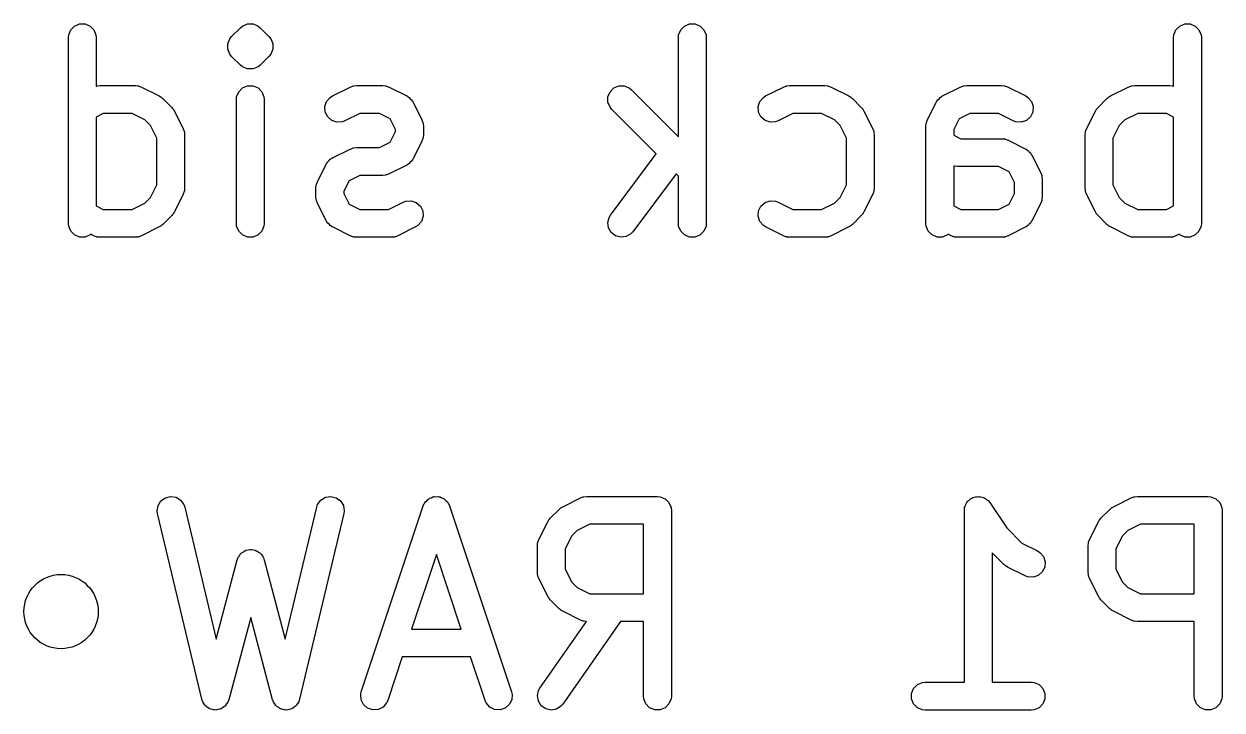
# Model space of a CAD drawing. Extents: x 2.61 to 8.57, y -5.64 to -1.89.
# Drawn here: x 7.8339 to 8.0879, y -2.2371 to -2.0917 of the extents above; entities that cross this region are included whole.
import ezdxf

# ---------------------------------------------------------------- set-up
doc = ezdxf.new("R2010")
doc.units = 0
doc.header["$MEASUREMENT"] = 0
doc.layers.add('BLACK', color=7, linetype='CONTINUOUS')

msp = doc.modelspace()

# ---------------------------------------------------------------- linework, layer by layer
at = {"layer": 'BLACK', "linetype": 'CONTINUOUS'}
for p, q in [((7.84334, -2.09402), (7.84378, -2.09295)), ((7.84378, -2.09295), (7.84459, -2.09214)), ((7.84459, -2.09214), (7.84566, -2.0917)), ((7.84566, -2.0917), (7.84681, -2.0917)), ((7.84681, -2.0917), (7.84787, -2.09214)), ((7.84787, -2.09214), (7.84869, -2.09295)), ((7.84869, -2.09295), (7.84913, -2.09402)), ((7.87789, -2.09438), (7.87976, -2.09251)), ((7.87976, -2.09251), (7.88021, -2.09214)), ((7.88021, -2.09214), (7.88128, -2.0917)), ((7.88128, -2.0917), (7.88243, -2.0917)), ((7.88243, -2.0917), (7.88243, -2.0917)), ((7.88243, -2.0917), (7.88309, -2.09197)), ((7.88309, -2.09197), (7.88349, -2.09214)), ((7.88349, -2.09214), (7.88394, -2.09251)), ((7.88394, -2.09251), (7.88581, -2.09438)), ((7.97269, -2.09402), (7.97314, -2.09295)), ((7.97314, -2.09295), (7.97395, -2.09214)), ((7.97395, -2.09214), (7.97501, -2.0917)), ((7.97501, -2.0917), (7.97617, -2.0917)), ((7.97617, -2.0917), (7.97723, -2.09214)), ((7.97723, -2.09214), (7.97805, -2.09295)), ((7.97805, -2.09295), (7.97849, -2.09402)), ((8.07768, -2.09402), (8.07812, -2.09295)), ((8.07812, -2.09295), (8.07894, -2.09214)), ((8.07894, -2.09214), (8.08, -2.0917)), ((8.08, -2.0917), (8.08115, -2.0917)), ((8.08115, -2.0917), (8.08222, -2.09214)), ((8.08222, -2.09214), (8.08303, -2.09295)), ((8.08303, -2.09295), (8.08347, -2.09402)), ((7.84328, -2.09459), (7.84334, -2.09402)), ((7.84328, -2.13396), (7.84328, -2.09459)), ((7.84913, -2.09402), (7.84918, -2.09459)), ((7.84918, -2.09459), (7.84918, -2.10488)), ((7.87708, -2.09589), (7.87752, -2.09483)), ((7.87708, -2.09704), (7.87708, -2.09589)), ((7.87752, -2.09483), (7.87789, -2.09438)), ((7.88581, -2.09438), (7.88618, -2.09483)), ((7.88618, -2.09483), (7.8866, -2.09584)), ((7.8866, -2.09584), (7.88662, -2.09589)), ((7.88662, -2.09589), (7.88662, -2.09704)), ((7.97264, -2.09459), (7.97269, -2.09402)), ((7.97264, -2.11559), (7.97264, -2.09459)), ((7.97849, -2.09402), (7.97854, -2.09459)), ((7.97854, -2.09459), (7.97854, -2.13396)), ((8.07762, -2.09459), (8.07768, -2.09402)), ((8.07762, -2.10488), (8.07762, -2.09459)), ((8.08347, -2.09402), (8.08353, -2.09459)), ((8.08353, -2.09459), (8.08353, -2.13396)), ((7.87752, -2.09811), (7.87708, -2.09704)), ((7.87789, -2.09856), (7.87752, -2.09811)), ((7.88618, -2.09811), (7.88581, -2.09856)), ((7.88662, -2.09704), (7.88618, -2.09811)), ((7.87976, -2.10043), (7.87789, -2.09856)), ((7.88021, -2.1008), (7.87976, -2.10043)), ((7.88128, -2.10124), (7.88021, -2.1008)), ((7.88349, -2.1008), (7.88243, -2.10124)), ((7.88394, -2.10043), (7.88349, -2.1008)), ((7.88581, -2.09856), (7.88394, -2.10043)), ((7.88243, -2.10124), (7.88128, -2.10124)), ((7.88128, -2.10124), (7.88128, -2.10124)), ((7.88243, -2.10124), (7.88243, -2.10124)), ((7.84918, -2.10488), (7.8492, -2.10487)), ((7.8492, -2.10487), (7.84931, -2.10486)), ((7.84931, -2.10486), (7.84941, -2.10482)), ((7.84941, -2.10482), (7.84998, -2.10476)), ((7.84998, -2.10476), (7.85748, -2.10476)), ((7.85748, -2.10476), (7.85806, -2.10482)), ((7.85806, -2.10482), (7.85815, -2.10486)), ((7.85815, -2.10486), (7.85826, -2.10487)), ((7.85826, -2.10487), (7.8588, -2.10508)), ((7.8588, -2.10508), (7.86255, -2.10695)), ((7.87896, -2.10714), (7.8794, -2.10608)), ((7.8794, -2.10608), (7.88021, -2.10526)), ((7.88021, -2.10526), (7.88128, -2.10482)), ((7.88128, -2.10482), (7.88243, -2.10482)), ((7.88243, -2.10482), (7.88349, -2.10526)), ((7.88349, -2.10526), (7.88431, -2.10608)), ((7.88431, -2.10608), (7.88475, -2.10714)), ((7.89928, -2.10695), (7.90303, -2.10508)), ((7.90303, -2.10508), (7.90357, -2.10487)), ((7.90357, -2.10487), (7.90368, -2.10486)), ((7.90368, -2.10486), (7.90377, -2.10482)), ((7.90377, -2.10482), (7.90435, -2.10476)), ((7.90435, -2.10476), (7.90997, -2.10476)), ((7.90997, -2.10476), (7.91055, -2.10482)), ((7.91055, -2.10482), (7.91065, -2.10486)), ((7.91065, -2.10486), (7.91075, -2.10487)), ((7.91075, -2.10487), (7.91129, -2.10508)), ((7.91129, -2.10508), (7.91504, -2.10695)), ((7.9577, -2.10714), (7.95814, -2.10608)), ((7.95814, -2.10608), (7.95895, -2.10526)), ((7.95895, -2.10526), (7.96002, -2.10482)), ((7.96002, -2.10482), (7.96117, -2.10482)), ((7.96117, -2.10482), (7.96223, -2.10526)), ((7.96223, -2.10526), (7.96268, -2.10563)), ((7.96268, -2.10563), (7.97264, -2.11559)), ((7.99114, -2.10695), (7.99489, -2.10508)), ((7.99489, -2.10508), (7.99543, -2.10487)), ((7.99543, -2.10487), (7.99554, -2.10486)), ((7.99554, -2.10486), (7.99564, -2.10482)), ((7.99564, -2.10482), (7.99621, -2.10476)), ((7.99621, -2.10476), (8.00371, -2.10476)), ((8.00371, -2.10476), (8.00429, -2.10482)), ((8.00429, -2.10482), (8.00439, -2.10486)), ((8.00439, -2.10486), (8.00449, -2.10487)), ((8.00449, -2.10487), (8.00503, -2.10508)), ((8.00503, -2.10508), (8.00878, -2.10695)), ((8.02864, -2.10695), (8.03239, -2.10508)), ((8.03239, -2.10508), (8.03293, -2.10487)), ((8.03293, -2.10487), (8.03303, -2.10486)), ((8.03303, -2.10486), (8.03313, -2.10482)), ((8.03313, -2.10482), (8.03371, -2.10476)), ((8.03371, -2.10476), (8.04121, -2.10476)), ((8.04121, -2.10476), (8.04178, -2.10482)), ((8.04178, -2.10482), (8.04188, -2.10486)), ((8.04188, -2.10486), (8.04199, -2.10487)), ((8.04199, -2.10487), (8.04253, -2.10508)), ((8.04253, -2.10508), (8.04628, -2.10695)), ((8.06426, -2.10695), (8.06801, -2.10508)), ((8.06801, -2.10508), (8.06855, -2.10487)), ((8.06855, -2.10487), (8.06865, -2.10486)), ((8.06865, -2.10486), (8.06875, -2.10482)), ((8.06875, -2.10482), (8.06933, -2.10476)), ((8.06933, -2.10476), (8.07683, -2.10476)), ((8.07683, -2.10476), (8.0774, -2.10482)), ((8.0774, -2.10482), (8.0775, -2.10486)), ((8.0775, -2.10486), (8.07761, -2.10487)), ((8.07761, -2.10487), (8.07762, -2.10488)), ((7.86255, -2.10695), (7.8628, -2.10711)), ((7.8628, -2.10711), (7.86287, -2.10714)), ((7.86287, -2.10714), (7.86295, -2.1072)), ((7.86295, -2.1072), (7.86304, -2.10726)), ((7.86304, -2.10726), (7.86309, -2.10732)), ((7.86309, -2.10732), (7.86332, -2.1075)), ((7.86332, -2.1075), (7.86519, -2.10938)), ((7.8789, -2.10772), (7.87896, -2.10714)), ((7.8789, -2.13396), (7.8789, -2.10772)), ((7.88475, -2.10714), (7.8848, -2.10772)), ((7.8848, -2.10772), (7.8848, -2.13396)), ((7.89767, -2.10922), (7.89803, -2.10813)), ((7.89803, -2.10813), (7.89879, -2.10726)), ((7.89879, -2.10726), (7.89928, -2.10695)), ((7.91504, -2.10695), (7.91514, -2.10701)), ((7.91514, -2.10701), (7.91519, -2.10703)), ((7.91519, -2.10703), (7.91524, -2.10708)), ((7.91524, -2.10708), (7.91553, -2.10726)), ((7.91553, -2.10726), (7.91578, -2.10754)), ((7.91578, -2.10754), (7.91606, -2.10778)), ((7.91606, -2.10778), (7.91624, -2.10807)), ((7.91624, -2.10807), (7.91629, -2.10813)), ((7.91629, -2.10813), (7.9163, -2.10817)), ((7.9163, -2.10817), (7.91636, -2.10827)), ((7.91636, -2.10827), (7.91824, -2.11202)), ((7.9577, -2.10829), (7.9577, -2.10714)), ((7.95814, -2.10936), (7.9577, -2.10829)), ((7.98953, -2.10922), (7.9899, -2.10813)), ((7.9899, -2.10813), (7.99065, -2.10726)), ((7.99065, -2.10726), (7.99114, -2.10695)), ((8.00878, -2.10695), (8.00903, -2.10711)), ((8.00903, -2.10711), (8.0091, -2.10714)), ((8.0091, -2.10714), (8.00918, -2.1072)), ((8.00918, -2.1072), (8.00927, -2.10726)), ((8.00927, -2.10726), (8.00932, -2.10732)), ((8.00932, -2.10732), (8.00955, -2.1075)), ((8.00955, -2.1075), (8.01142, -2.10938)), ((8.02544, -2.11202), (8.02732, -2.10827)), ((8.02732, -2.10827), (8.02738, -2.10817)), ((8.02738, -2.10817), (8.02739, -2.10813)), ((8.02739, -2.10813), (8.02744, -2.10807)), ((8.02744, -2.10807), (8.02763, -2.10778)), ((8.02763, -2.10778), (8.02791, -2.10754)), ((8.02791, -2.10754), (8.02815, -2.10726)), ((8.02815, -2.10726), (8.02844, -2.10708)), ((8.02844, -2.10708), (8.0285, -2.10703)), ((8.0285, -2.10703), (8.02854, -2.10701)), ((8.02854, -2.10701), (8.02864, -2.10695)), ((8.04628, -2.10695), (8.04677, -2.10726)), ((8.04677, -2.10726), (8.04752, -2.10813)), ((8.04752, -2.10813), (8.04789, -2.10922)), ((8.06162, -2.10938), (8.06349, -2.1075)), ((8.06349, -2.1075), (8.06372, -2.10732)), ((8.06372, -2.10732), (8.06377, -2.10726)), ((8.06377, -2.10726), (8.06386, -2.1072)), ((8.06386, -2.1072), (8.06394, -2.10714)), ((8.06394, -2.10714), (8.06401, -2.10711)), ((8.06401, -2.10711), (8.06426, -2.10695)), ((7.85068, -2.11067), (7.84918, -2.11142)), ((7.85678, -2.11067), (7.85068, -2.11067)), ((7.85948, -2.11202), (7.85678, -2.11067)), ((7.86519, -2.10938), (7.86538, -2.1096)), ((7.86538, -2.1096), (7.86544, -2.10966)), ((7.86544, -2.10966), (7.86549, -2.10974)), ((7.86549, -2.10974), (7.86556, -2.10983)), ((7.86556, -2.10983), (7.86559, -2.1099)), ((7.86559, -2.1099), (7.86575, -2.11015)), ((7.86575, -2.11015), (7.86762, -2.1139)), ((7.89775, -2.11037), (7.89767, -2.10922)), ((7.89827, -2.1114), (7.89775, -2.11037)), ((7.90505, -2.11067), (7.90192, -2.11223)), ((7.90928, -2.11067), (7.90505, -2.11067)), ((7.91152, -2.11179), (7.90928, -2.11067)), ((7.9585, -2.1098), (7.95814, -2.10936)), ((7.96794, -2.11924), (7.9585, -2.1098)), ((7.98962, -2.11037), (7.98953, -2.10922)), ((7.99013, -2.1114), (7.98962, -2.11037)), ((7.99691, -2.11067), (7.99378, -2.11223)), ((8.00301, -2.11067), (7.99691, -2.11067)), ((8.00571, -2.11202), (8.00301, -2.11067)), ((8.01142, -2.10938), (8.01161, -2.1096)), ((8.01161, -2.1096), (8.01167, -2.10966)), ((8.01167, -2.10966), (8.01172, -2.10974)), ((8.01172, -2.10974), (8.01179, -2.10983)), ((8.01179, -2.10983), (8.01182, -2.1099)), ((8.01182, -2.1099), (8.01198, -2.11015)), ((8.01198, -2.11015), (8.01385, -2.1139)), ((8.03441, -2.11067), (8.03216, -2.11179)), ((8.04051, -2.11067), (8.03441, -2.11067)), ((8.04364, -2.11223), (8.04051, -2.11067)), ((8.0478, -2.11037), (8.04729, -2.1114)), ((8.04789, -2.10922), (8.0478, -2.11037)), ((8.05919, -2.1139), (8.06106, -2.11015)), ((8.06106, -2.11015), (8.06122, -2.1099)), ((8.06122, -2.1099), (8.06125, -2.10983)), ((8.06125, -2.10983), (8.06132, -2.10974)), ((8.06132, -2.10974), (8.06137, -2.10966)), ((8.06137, -2.10966), (8.06143, -2.1096)), ((8.06143, -2.1096), (8.06162, -2.10938)), ((8.07003, -2.11067), (8.06733, -2.11202)), ((8.07613, -2.11067), (8.07003, -2.11067)), ((8.07762, -2.11142), (8.07613, -2.11067)), ((7.84918, -2.11142), (7.84918, -2.13026)), ((7.86068, -2.11322), (7.85948, -2.11202)), ((7.86203, -2.11591), (7.86068, -2.11322)), ((7.89914, -2.11216), (7.89827, -2.1114)), ((7.90023, -2.11252), (7.89914, -2.11216)), ((7.90138, -2.11244), (7.90023, -2.11252)), ((7.90192, -2.11223), (7.90138, -2.11244)), ((7.91265, -2.11404), (7.91152, -2.11179)), ((7.91824, -2.11202), (7.91845, -2.11256)), ((7.91845, -2.11256), (7.91845, -2.11267)), ((7.91845, -2.11267), (7.91849, -2.11276)), ((7.91849, -2.11276), (7.91855, -2.11334)), ((7.91855, -2.11334), (7.91855, -2.11522)), ((7.991, -2.11216), (7.99013, -2.1114)), ((7.99209, -2.11252), (7.991, -2.11216)), ((7.99324, -2.11244), (7.99209, -2.11252)), ((7.99378, -2.11223), (7.99324, -2.11244)), ((8.00691, -2.11322), (8.00571, -2.11202)), ((8.00826, -2.11591), (8.00691, -2.11322)), ((8.02513, -2.11334), (8.02519, -2.11276)), ((8.02513, -2.13396), (8.02513, -2.11334)), ((8.02519, -2.11276), (8.02523, -2.11267)), ((8.02523, -2.11267), (8.02524, -2.11256)), ((8.02524, -2.11256), (8.02544, -2.11202)), ((8.03216, -2.11179), (8.03104, -2.11404)), ((8.04418, -2.11244), (8.04364, -2.11223)), ((8.04533, -2.11252), (8.04418, -2.11244)), ((8.04642, -2.11216), (8.04533, -2.11252)), ((8.04729, -2.1114), (8.04642, -2.11216)), ((8.06613, -2.11322), (8.06478, -2.11591)), ((8.06733, -2.11202), (8.06613, -2.11322)), ((8.07762, -2.13026), (8.07762, -2.11142)), ((7.86203, -2.12577), (7.86203, -2.11591)), ((7.86762, -2.1139), (7.86783, -2.11444)), ((7.86783, -2.11444), (7.86783, -2.11454)), ((7.86783, -2.11454), (7.86788, -2.11464)), ((7.86788, -2.11464), (7.86793, -2.11522)), ((7.86793, -2.11522), (7.86793, -2.12646)), ((7.91152, -2.11676), (7.91265, -2.11452)), ((7.91265, -2.11452), (7.91265, -2.11404)), ((7.91845, -2.116), (7.91824, -2.11654)), ((7.91849, -2.11579), (7.91845, -2.11589)), ((7.91845, -2.11589), (7.91845, -2.116)), ((7.91855, -2.11522), (7.91849, -2.11579)), ((8.00826, -2.12577), (8.00826, -2.11591)), ((8.01385, -2.1139), (8.01406, -2.11444)), ((8.01406, -2.11444), (8.01407, -2.11454)), ((8.01407, -2.11454), (8.01411, -2.11464)), ((8.01411, -2.11464), (8.01416, -2.11522)), ((8.01416, -2.11522), (8.01416, -2.12646)), ((8.03104, -2.11404), (8.03104, -2.11527)), ((8.03104, -2.11527), (8.03253, -2.11601)), ((8.03253, -2.11601), (8.04121, -2.11601)), ((8.04121, -2.11601), (8.04178, -2.11607)), ((8.04178, -2.11607), (8.04188, -2.11611)), ((8.04188, -2.11611), (8.04199, -2.11612)), ((8.04199, -2.11612), (8.04253, -2.11632)), ((8.05888, -2.11522), (8.05893, -2.11464)), ((8.05888, -2.12646), (8.05888, -2.11522)), ((8.05893, -2.11464), (8.05897, -2.11454)), ((8.05897, -2.11454), (8.05898, -2.11444)), ((8.05898, -2.11444), (8.05919, -2.1139)), ((8.06478, -2.11591), (8.06478, -2.12577)), ((7.89928, -2.12007), (7.90303, -2.1182)), ((7.90303, -2.1182), (7.90357, -2.11799)), ((7.90357, -2.11799), (7.90368, -2.11798)), ((7.90368, -2.11798), (7.90377, -2.11794)), ((7.90377, -2.11794), (7.90435, -2.11789)), ((7.90435, -2.11789), (7.90928, -2.11789)), ((7.90928, -2.11789), (7.91152, -2.11676)), ((7.91824, -2.11654), (7.91636, -2.12029)), ((8.04253, -2.11632), (8.04628, -2.1182)), ((8.04628, -2.1182), (8.04637, -2.11826)), ((8.04637, -2.11826), (8.04642, -2.11827)), ((8.04642, -2.11827), (8.04648, -2.11832)), ((8.04648, -2.11832), (8.04677, -2.11851)), ((8.04677, -2.11851), (8.04701, -2.11879)), ((8.04701, -2.11879), (8.04729, -2.11903)), ((7.89796, -2.12139), (7.89802, -2.1213)), ((7.89802, -2.1213), (7.89803, -2.12125)), ((7.89803, -2.12125), (7.89808, -2.1212)), ((7.89808, -2.1212), (7.89827, -2.1209)), ((7.89827, -2.1209), (7.89855, -2.12066)), ((7.89855, -2.12066), (7.89879, -2.12038)), ((7.89879, -2.12038), (7.89908, -2.1202)), ((7.89908, -2.1202), (7.89914, -2.12015)), ((7.89914, -2.12015), (7.89918, -2.12013)), ((7.89918, -2.12013), (7.89928, -2.12007)), ((7.91553, -2.1213), (7.91524, -2.12148)), ((7.91578, -2.12102), (7.91553, -2.1213)), ((7.91606, -2.12078), (7.91578, -2.12102)), ((7.91624, -2.12048), (7.91606, -2.12078)), ((7.91629, -2.12043), (7.91624, -2.12048)), ((7.9163, -2.12038), (7.91629, -2.12043)), ((7.91636, -2.12029), (7.9163, -2.12038)), ((7.95823, -2.13219), (7.96794, -2.11924)), ((8.04729, -2.11903), (8.04747, -2.11932)), ((8.04747, -2.11932), (8.04752, -2.11938)), ((8.04752, -2.11938), (8.04754, -2.11942)), ((8.04754, -2.11942), (8.0476, -2.11952)), ((8.0476, -2.11952), (8.04947, -2.12327)), ((7.89608, -2.12514), (7.89796, -2.12139)), ((7.90505, -2.12379), (7.9028, -2.12492)), ((7.90997, -2.12379), (7.90505, -2.12379)), ((7.91055, -2.12374), (7.90997, -2.12379)), ((7.91065, -2.1237), (7.91055, -2.12374)), ((7.91075, -2.12369), (7.91065, -2.1237)), ((7.91129, -2.12348), (7.91075, -2.12369)), ((7.91504, -2.12161), (7.91129, -2.12348)), ((7.91514, -2.12155), (7.91504, -2.12161)), ((7.91519, -2.12153), (7.91514, -2.12155)), ((7.91524, -2.12148), (7.91519, -2.12153)), ((7.97216, -2.12346), (7.96295, -2.13573)), ((7.97264, -2.12394), (7.97216, -2.12346)), ((8.03105, -2.12181), (8.03104, -2.12181)), ((8.03104, -2.12181), (8.03104, -2.13026)), ((8.03116, -2.12182), (8.03105, -2.12181)), ((8.03126, -2.12186), (8.03116, -2.12182)), ((8.03183, -2.12192), (8.03126, -2.12186)), ((8.04051, -2.12192), (8.03183, -2.12192)), ((8.04276, -2.12304), (8.04051, -2.12192)), ((8.04388, -2.12529), (8.04276, -2.12304)), ((8.04947, -2.12327), (8.04968, -2.12381)), ((8.04968, -2.12381), (8.04969, -2.12392)), ((8.04969, -2.12392), (8.04973, -2.12401)), ((7.86068, -2.12846), (7.86203, -2.12577)), ((7.86793, -2.12646), (7.86788, -2.12704)), ((7.89577, -2.12646), (7.89583, -2.12589)), ((7.89577, -2.12834), (7.89577, -2.12646)), ((7.89583, -2.12589), (7.89587, -2.12579)), ((7.89587, -2.12579), (7.89588, -2.12568)), ((7.89588, -2.12568), (7.89608, -2.12514)), ((7.9028, -2.12492), (7.90168, -2.12716)), ((7.97264, -2.13396), (7.97264, -2.12394)), ((8.00691, -2.12846), (8.00826, -2.12577)), ((8.01416, -2.12646), (8.01411, -2.12704)), ((8.04388, -2.12764), (8.04388, -2.12529)), ((8.04973, -2.12401), (8.04978, -2.12459)), ((8.04978, -2.12459), (8.04978, -2.12834)), ((8.05893, -2.12704), (8.05888, -2.12646)), ((8.06478, -2.12577), (8.06613, -2.12846)), ((7.85948, -2.12966), (7.86068, -2.12846)), ((7.86762, -2.12778), (7.86575, -2.13153)), ((7.86783, -2.12724), (7.86762, -2.12778)), ((7.86788, -2.12704), (7.86783, -2.12714)), ((7.86783, -2.12714), (7.86783, -2.12724)), ((7.89583, -2.12892), (7.89577, -2.12834)), ((7.89587, -2.12901), (7.89583, -2.12892)), ((7.90168, -2.12716), (7.90168, -2.12764)), ((7.90168, -2.12764), (7.9028, -2.12989)), ((8.00571, -2.12966), (8.00691, -2.12846)), ((8.01385, -2.12778), (8.01198, -2.13153)), ((8.01406, -2.12724), (8.01385, -2.12778)), ((8.01407, -2.12714), (8.01406, -2.12724)), ((8.01411, -2.12704), (8.01407, -2.12714)), ((8.04276, -2.12989), (8.04388, -2.12764)), ((8.04973, -2.12892), (8.04969, -2.12901)), ((8.04978, -2.12834), (8.04973, -2.12892)), ((8.05897, -2.12714), (8.05893, -2.12704)), ((8.05898, -2.12724), (8.05897, -2.12714)), ((8.05919, -2.12778), (8.05898, -2.12724)), ((8.06106, -2.13153), (8.05919, -2.12778)), ((8.06613, -2.12846), (8.06733, -2.12966)), ((7.84918, -2.13026), (7.85068, -2.13101)), ((7.85068, -2.13101), (7.85678, -2.13101)), ((7.85678, -2.13101), (7.85948, -2.12966)), ((7.86575, -2.13153), (7.86559, -2.13178)), ((7.89588, -2.12912), (7.89587, -2.12901)), ((7.89608, -2.12966), (7.89588, -2.12912)), ((7.89796, -2.13341), (7.89608, -2.12966)), ((7.9028, -2.12989), (7.90505, -2.13101)), ((7.90505, -2.13101), (7.91115, -2.13101)), ((7.91115, -2.13101), (7.91428, -2.12945)), ((7.91428, -2.12945), (7.91482, -2.12924)), ((7.91482, -2.12924), (7.91597, -2.12916)), ((7.91597, -2.12916), (7.91706, -2.12952)), ((7.91706, -2.12952), (7.91793, -2.13028)), ((7.91793, -2.13028), (7.91845, -2.13131)), ((7.91845, -2.13131), (7.91853, -2.13246)), ((7.98953, -2.13246), (7.98962, -2.13131)), ((7.98962, -2.13131), (7.99013, -2.13028)), ((7.99013, -2.13028), (7.991, -2.12952)), ((7.991, -2.12952), (7.99209, -2.12916)), ((7.99209, -2.12916), (7.99324, -2.12924)), ((7.99324, -2.12924), (7.99378, -2.12945)), ((7.99378, -2.12945), (7.99691, -2.13101)), ((7.99691, -2.13101), (8.00301, -2.13101)), ((8.00301, -2.13101), (8.00571, -2.12966)), ((8.01198, -2.13153), (8.01182, -2.13178)), ((8.03104, -2.13026), (8.03253, -2.13101)), ((8.03253, -2.13101), (8.04051, -2.13101)), ((8.04051, -2.13101), (8.04276, -2.12989)), ((8.04947, -2.12966), (8.0476, -2.13341)), ((8.04968, -2.12912), (8.04947, -2.12966)), ((8.04969, -2.12901), (8.04968, -2.12912)), ((8.06122, -2.13178), (8.06106, -2.13153)), ((8.06733, -2.12966), (8.07003, -2.13101)), ((8.07003, -2.13101), (8.07613, -2.13101)), ((8.07613, -2.13101), (8.07762, -2.13026)), ((7.84334, -2.13454), (7.84328, -2.13396)), ((7.86519, -2.1323), (7.86332, -2.13418)), ((7.86538, -2.13208), (7.86519, -2.1323)), ((7.86544, -2.13202), (7.86538, -2.13208)), ((7.86549, -2.13194), (7.86544, -2.13202)), ((7.86556, -2.13185), (7.86549, -2.13194)), ((7.86559, -2.13178), (7.86556, -2.13185)), ((7.87896, -2.13454), (7.8789, -2.13396)), ((7.8848, -2.13396), (7.88475, -2.13454)), ((7.89802, -2.13351), (7.89796, -2.13341)), ((7.89803, -2.13355), (7.89802, -2.13351)), ((7.89808, -2.13361), (7.89803, -2.13355)), ((7.89827, -2.1339), (7.89808, -2.13361)), ((7.89855, -2.13414), (7.89827, -2.1339)), ((7.91816, -2.13355), (7.91741, -2.13442)), ((7.91853, -2.13246), (7.91816, -2.13355)), ((7.95764, -2.1338), (7.95793, -2.13269)), ((7.95781, -2.13494), (7.95764, -2.1338)), ((7.95793, -2.13269), (7.95823, -2.13219)), ((7.97269, -2.13454), (7.97264, -2.13396)), ((7.97854, -2.13396), (7.97849, -2.13454)), ((7.9899, -2.13355), (7.98953, -2.13246)), ((7.99065, -2.13442), (7.9899, -2.13355)), ((8.01142, -2.1323), (8.00955, -2.13418)), ((8.01161, -2.13208), (8.01142, -2.1323)), ((8.01167, -2.13202), (8.01161, -2.13208)), ((8.01172, -2.13194), (8.01167, -2.13202)), ((8.01179, -2.13185), (8.01172, -2.13194)), ((8.01182, -2.13178), (8.01179, -2.13185)), ((8.02519, -2.13454), (8.02513, -2.13396)), ((8.04729, -2.1339), (8.04701, -2.13414)), ((8.04747, -2.13361), (8.04729, -2.1339)), ((8.04752, -2.13355), (8.04747, -2.13361)), ((8.04754, -2.13351), (8.04752, -2.13355)), ((8.0476, -2.13341), (8.04754, -2.13351)), ((8.06125, -2.13185), (8.06122, -2.13178)), ((8.06132, -2.13194), (8.06125, -2.13185)), ((8.06137, -2.13202), (8.06132, -2.13194)), ((8.06143, -2.13208), (8.06137, -2.13202)), ((8.06162, -2.1323), (8.06143, -2.13208)), ((8.06349, -2.13418), (8.06162, -2.1323)), ((8.08353, -2.13396), (8.08347, -2.13454)), ((7.84378, -2.1356), (7.84334, -2.13454)), ((7.84459, -2.13642), (7.84378, -2.1356)), ((7.84566, -2.13686), (7.84459, -2.13642)), ((7.84787, -2.13642), (7.84681, -2.13686)), ((7.84801, -2.13628), (7.84787, -2.13642)), ((7.84866, -2.1366), (7.84801, -2.13628)), ((7.8492, -2.13681), (7.84866, -2.1366)), ((7.8588, -2.1366), (7.85826, -2.13681)), ((7.86255, -2.13473), (7.8588, -2.1366)), ((7.8628, -2.13457), (7.86255, -2.13473)), ((7.86287, -2.13454), (7.8628, -2.13457)), ((7.86295, -2.13448), (7.86287, -2.13454)), ((7.86304, -2.13442), (7.86295, -2.13448)), ((7.86309, -2.13436), (7.86304, -2.13442)), ((7.86332, -2.13418), (7.86309, -2.13436)), ((7.8794, -2.1356), (7.87896, -2.13454)), ((7.88021, -2.13642), (7.8794, -2.1356)), ((7.88128, -2.13686), (7.88021, -2.13642)), ((7.88349, -2.13642), (7.88243, -2.13686)), ((7.88431, -2.1356), (7.88349, -2.13642)), ((7.88475, -2.13454), (7.88431, -2.1356)), ((7.89879, -2.13442), (7.89855, -2.13414)), ((7.89908, -2.1346), (7.89879, -2.13442)), ((7.89914, -2.13465), (7.89908, -2.1346)), ((7.89918, -2.13467), (7.89914, -2.13465)), ((7.89928, -2.13473), (7.89918, -2.13467)), ((7.90303, -2.1366), (7.89928, -2.13473)), ((7.90357, -2.13681), (7.90303, -2.1366)), ((7.91317, -2.1366), (7.91263, -2.13681)), ((7.91692, -2.13473), (7.91317, -2.1366)), ((7.91741, -2.13442), (7.91692, -2.13473)), ((7.95839, -2.13593), (7.95781, -2.13494)), ((7.95932, -2.13663), (7.95839, -2.13593)), ((7.96043, -2.13691), (7.95932, -2.13663)), ((7.96256, -2.13616), (7.96157, -2.13675)), ((7.96295, -2.13573), (7.96256, -2.13616)), ((7.97314, -2.1356), (7.97269, -2.13454)), ((7.97395, -2.13642), (7.97314, -2.1356)), ((7.97501, -2.13686), (7.97395, -2.13642)), ((7.97723, -2.13642), (7.97617, -2.13686)), ((7.97805, -2.1356), (7.97723, -2.13642)), ((7.97849, -2.13454), (7.97805, -2.1356)), ((7.99114, -2.13473), (7.99065, -2.13442)), ((7.99489, -2.1366), (7.99114, -2.13473)), ((7.99543, -2.13681), (7.99489, -2.1366)), ((8.00503, -2.1366), (8.00449, -2.13681)), ((8.00878, -2.13473), (8.00503, -2.1366)), ((8.00903, -2.13457), (8.00878, -2.13473)), ((8.0091, -2.13454), (8.00903, -2.13457)), ((8.00918, -2.13448), (8.0091, -2.13454)), ((8.00927, -2.13442), (8.00918, -2.13448)), ((8.00932, -2.13436), (8.00927, -2.13442)), ((8.00955, -2.13418), (8.00932, -2.13436)), ((8.02563, -2.1356), (8.02519, -2.13454)), ((8.02644, -2.13642), (8.02563, -2.1356)), ((8.02751, -2.13686), (8.02644, -2.13642)), ((8.02972, -2.13642), (8.02866, -2.13686)), ((8.02986, -2.13628), (8.02972, -2.13642)), ((8.03051, -2.1366), (8.02986, -2.13628)), ((8.03105, -2.13681), (8.03051, -2.1366)), ((8.04253, -2.1366), (8.04199, -2.13681)), ((8.04628, -2.13473), (8.04253, -2.1366)), ((8.04637, -2.13467), (8.04628, -2.13473)), ((8.04642, -2.13465), (8.04637, -2.13467)), ((8.04648, -2.1346), (8.04642, -2.13465)), ((8.04677, -2.13442), (8.04648, -2.1346)), ((8.04701, -2.13414), (8.04677, -2.13442)), ((8.06372, -2.13436), (8.06349, -2.13418)), ((8.06377, -2.13442), (8.06372, -2.13436)), ((8.06386, -2.13448), (8.06377, -2.13442)), ((8.06394, -2.13454), (8.06386, -2.13448)), ((8.06401, -2.13457), (8.06394, -2.13454)), ((8.06426, -2.13473), (8.06401, -2.13457)), ((8.06801, -2.1366), (8.06426, -2.13473)), ((8.06855, -2.13681), (8.06801, -2.1366)), ((8.07815, -2.1366), (8.07761, -2.13681)), ((8.0788, -2.13628), (8.07815, -2.1366)), ((8.07894, -2.13642), (8.0788, -2.13628)), ((8.08, -2.13686), (8.07894, -2.13642)), ((8.08222, -2.13642), (8.08115, -2.13686)), ((8.08303, -2.1356), (8.08222, -2.13642)), ((8.08347, -2.13454), (8.08303, -2.1356)), ((7.84681, -2.13686), (7.84566, -2.13686)), ((7.84931, -2.13682), (7.8492, -2.13681)), ((7.84941, -2.13686), (7.84931, -2.13682)), ((7.84998, -2.13692), (7.84941, -2.13686)), ((7.85748, -2.13692), (7.84998, -2.13692)), ((7.85806, -2.13686), (7.85748, -2.13692)), ((7.85815, -2.13682), (7.85806, -2.13686)), ((7.85826, -2.13681), (7.85815, -2.13682)), ((7.88243, -2.13686), (7.88128, -2.13686)), ((7.90368, -2.13682), (7.90357, -2.13681)), ((7.90377, -2.13686), (7.90368, -2.13682)), ((7.90435, -2.13692), (7.90377, -2.13686)), ((7.91185, -2.13692), (7.90435, -2.13692)), ((7.91242, -2.13686), (7.91185, -2.13692)), ((7.91252, -2.13682), (7.91242, -2.13686)), ((7.91263, -2.13681), (7.91252, -2.13682)), ((7.96157, -2.13675), (7.96043, -2.13691)), ((7.97617, -2.13686), (7.97501, -2.13686)), ((7.99554, -2.13682), (7.99543, -2.13681)), ((7.99564, -2.13686), (7.99554, -2.13682)), ((7.99621, -2.13692), (7.99564, -2.13686)), ((8.00371, -2.13692), (7.99621, -2.13692)), ((8.00429, -2.13686), (8.00371, -2.13692)), ((8.00439, -2.13682), (8.00429, -2.13686)), ((8.00449, -2.13681), (8.00439, -2.13682)), ((8.02866, -2.13686), (8.02751, -2.13686)), ((8.03116, -2.13682), (8.03105, -2.13681)), ((8.03126, -2.13686), (8.03116, -2.13682)), ((8.03183, -2.13692), (8.03126, -2.13686)), ((8.04121, -2.13692), (8.03183, -2.13692)), ((8.04178, -2.13686), (8.04121, -2.13692)), ((8.04188, -2.13682), (8.04178, -2.13686)), ((8.04199, -2.13681), (8.04188, -2.13682)), ((8.06865, -2.13682), (8.06855, -2.13681)), ((8.06875, -2.13686), (8.06865, -2.13682)), ((8.06933, -2.13692), (8.06875, -2.13686)), ((8.07683, -2.13692), (8.06933, -2.13692)), ((8.0774, -2.13686), (8.07683, -2.13692)), ((8.0775, -2.13682), (8.0774, -2.13686)), ((8.07761, -2.13681), (8.0775, -2.13682)), ((8.08115, -2.13686), (8.08, -2.13686)), ((7.86291, -2.19278), (7.86384, -2.19211)), ((7.86384, -2.19211), (7.86496, -2.19184)), ((7.86496, -2.19184), (7.8661, -2.19202)), ((7.8661, -2.19202), (7.86708, -2.19263)), ((7.89681, -2.19263), (7.89779, -2.19202)), ((7.89779, -2.19202), (7.89893, -2.19184)), ((7.89893, -2.19184), (7.90005, -2.19211)), ((7.90005, -2.19211), (7.90098, -2.19278)), ((7.91926, -2.19274), (7.91951, -2.19246)), ((7.91951, -2.19246), (7.91969, -2.19236)), ((7.91969, -2.19236), (7.91985, -2.19222)), ((7.91985, -2.19222), (7.92021, -2.19211)), ((7.92021, -2.19211), (7.92054, -2.19194)), ((7.92054, -2.19194), (7.92075, -2.19193)), ((7.92075, -2.19193), (7.92095, -2.19186)), ((7.92095, -2.19186), (7.92132, -2.19189)), ((7.92132, -2.19189), (7.92169, -2.19186)), ((7.92169, -2.19186), (7.92189, -2.19193)), ((7.92189, -2.19193), (7.9221, -2.19194)), ((7.9221, -2.19194), (7.92243, -2.19211)), ((7.92243, -2.19211), (7.92278, -2.19222)), ((7.92278, -2.19222), (7.92294, -2.19236)), ((7.92294, -2.19236), (7.92313, -2.19246)), ((7.92313, -2.19246), (7.92337, -2.19274)), ((7.94812, -2.19402), (7.95187, -2.19215)), ((7.95187, -2.19215), (7.95241, -2.19194)), ((7.95241, -2.19194), (7.95251, -2.19193)), ((7.95251, -2.19193), (7.95261, -2.19189)), ((7.95261, -2.19189), (7.95319, -2.19184)), ((7.95319, -2.19184), (7.96819, -2.19184)), ((7.96819, -2.19184), (7.96876, -2.19189)), ((7.96876, -2.19189), (7.96983, -2.19233)), ((7.96983, -2.19233), (7.97064, -2.19315)), ((8.03438, -2.19254), (8.03458, -2.19233)), ((8.03458, -2.19233), (8.03485, -2.19222)), ((8.03485, -2.19222), (8.03509, -2.19206)), ((8.03509, -2.19206), (8.03538, -2.192)), ((8.03538, -2.192), (8.03564, -2.19189)), ((8.03564, -2.19189), (8.03594, -2.19189)), ((8.03594, -2.19189), (8.03622, -2.19184)), ((8.03622, -2.19184), (8.03651, -2.19189)), ((8.03651, -2.19189), (8.0368, -2.19189)), ((8.0368, -2.19189), (8.03707, -2.19201)), ((8.03707, -2.19201), (8.03735, -2.19206)), ((8.03735, -2.19206), (8.03759, -2.19222)), ((8.03759, -2.19222), (8.03786, -2.19233)), ((8.03786, -2.19233), (8.03807, -2.19254)), ((8.0649, -2.19402), (8.06865, -2.19215)), ((8.06865, -2.19215), (8.06919, -2.19194)), ((8.06919, -2.19194), (8.06929, -2.19193)), ((8.06929, -2.19193), (8.06939, -2.19189)), ((8.06939, -2.19189), (8.06997, -2.19184)), ((8.06997, -2.19184), (8.08496, -2.19184)), ((8.08496, -2.19184), (8.08554, -2.19189)), ((8.08554, -2.19189), (8.0866, -2.19233)), ((8.0866, -2.19233), (8.08742, -2.19315)), ((7.86212, -2.1949), (7.8623, -2.19376)), ((7.8622, -2.19547), (7.86212, -2.1949)), ((7.8623, -2.19376), (7.86291, -2.19278)), ((7.86708, -2.19263), (7.86776, -2.19356)), ((7.86776, -2.19356), (7.86795, -2.19411)), ((7.86795, -2.19411), (7.87461, -2.22209)), ((7.88928, -2.22209), (7.89595, -2.19411)), ((7.89595, -2.19411), (7.89613, -2.19356)), ((7.89613, -2.19356), (7.89681, -2.19263)), ((7.90098, -2.19278), (7.90159, -2.19376)), ((7.90159, -2.19376), (7.90177, -2.1949)), ((7.90177, -2.1949), (7.90169, -2.19547)), ((7.90539, -2.23323), (7.91851, -2.19386)), ((7.91851, -2.19386), (7.91875, -2.19333)), ((7.91875, -2.19333), (7.91889, -2.19317)), ((7.91889, -2.19317), (7.91898, -2.19298)), ((7.91898, -2.19298), (7.91926, -2.19274)), ((7.92337, -2.19274), (7.92365, -2.19298)), ((7.92365, -2.19298), (7.92374, -2.19317)), ((7.92374, -2.19317), (7.92388, -2.19333)), ((7.92388, -2.19333), (7.92412, -2.19386)), ((7.92412, -2.19386), (7.93724, -2.23323)), ((7.94547, -2.19645), (7.94735, -2.19458)), ((7.94735, -2.19458), (7.94758, -2.19439)), ((7.94758, -2.19439), (7.94763, -2.19433)), ((7.94763, -2.19433), (7.94772, -2.19428)), ((7.94772, -2.19428), (7.9478, -2.19421)), ((7.9478, -2.19421), (7.94787, -2.19418)), ((7.94787, -2.19418), (7.94812, -2.19402)), ((7.97064, -2.19315), (7.97108, -2.19421)), ((7.97108, -2.19421), (7.97114, -2.19479)), ((7.97114, -2.19479), (7.97114, -2.23416)), ((8.03327, -2.19478), (8.03332, -2.19421)), ((8.03327, -2.19479), (8.03327, -2.19478)), ((8.03327, -2.23121), (8.03327, -2.19479)), ((8.03327, -2.19479), (8.03327, -2.19479)), ((8.03327, -2.19479), (8.03327, -2.19479)), ((8.03332, -2.19421), (8.03344, -2.19394)), ((8.03344, -2.19394), (8.03349, -2.19366)), ((8.03349, -2.19366), (8.03365, -2.19342)), ((8.03365, -2.19342), (8.03377, -2.19315)), ((8.03377, -2.19315), (8.03397, -2.19294)), ((8.03397, -2.19294), (8.03413, -2.1927)), ((8.03413, -2.1927), (8.03438, -2.19254)), ((8.03807, -2.19254), (8.03831, -2.1927)), ((8.03831, -2.1927), (8.03867, -2.19315)), ((8.03867, -2.19315), (8.03868, -2.19315)), ((8.03868, -2.19315), (8.03868, -2.19315)), ((8.03868, -2.19315), (8.03868, -2.19315)), ((8.03868, -2.19315), (8.04226, -2.19853)), ((8.06225, -2.19645), (8.06413, -2.19458)), ((8.06413, -2.19458), (8.06436, -2.19439)), ((8.06436, -2.19439), (8.06441, -2.19433)), ((8.06441, -2.19433), (8.0645, -2.19428)), ((8.0645, -2.19428), (8.06458, -2.19421)), ((8.06458, -2.19421), (8.06465, -2.19418)), ((8.06465, -2.19418), (8.0649, -2.19402)), ((8.08742, -2.19315), (8.08786, -2.19421)), ((8.08786, -2.19421), (8.08792, -2.19479)), ((8.08792, -2.19479), (8.08792, -2.23416)), ((7.87157, -2.23484), (7.8622, -2.19547)), ((7.90169, -2.19547), (7.89232, -2.23484)), ((7.94305, -2.20097), (7.94492, -2.19722)), ((7.94492, -2.19722), (7.94508, -2.19697)), ((7.94508, -2.19697), (7.94511, -2.1969)), ((7.94511, -2.1969), (7.94517, -2.19682)), ((7.94517, -2.19682), (7.94523, -2.19673)), ((7.94523, -2.19673), (7.94529, -2.19668)), ((7.94529, -2.19668), (7.94547, -2.19645)), ((8.05983, -2.20097), (8.0617, -2.19722)), ((8.0617, -2.19722), (8.06186, -2.19697)), ((8.06186, -2.19697), (8.06189, -2.1969)), ((8.06189, -2.1969), (8.06195, -2.19682)), ((8.06195, -2.19682), (8.06201, -2.19673)), ((8.06201, -2.19673), (8.06207, -2.19668)), ((8.06207, -2.19668), (8.06225, -2.19645)), ((7.95119, -2.19909), (7.94999, -2.20029)), ((7.95388, -2.19774), (7.95119, -2.19909)), ((7.96523, -2.19774), (7.95388, -2.19774)), ((7.96523, -2.21246), (7.96523, -2.19774)), ((8.04226, -2.19853), (8.04547, -2.20174)), ((8.06797, -2.19909), (8.06677, -2.20029)), ((8.07066, -2.19774), (8.06797, -2.19909)), ((8.08201, -2.19774), (8.07066, -2.19774)), ((8.08201, -2.21246), (8.08201, -2.19774)), ((7.94274, -2.20229), (7.94279, -2.20171)), ((7.94274, -2.20791), (7.94274, -2.20229)), ((7.94279, -2.20171), (7.94283, -2.20162)), ((7.94283, -2.20162), (7.94284, -2.20151)), ((7.94284, -2.20151), (7.94305, -2.20097)), ((7.94999, -2.20029), (7.94864, -2.20299)), ((8.04547, -2.20174), (8.04879, -2.2034)), ((8.05951, -2.20229), (8.05957, -2.20171)), ((8.05951, -2.20791), (8.05951, -2.20229)), ((8.05957, -2.20171), (8.05961, -2.20162)), ((8.05961, -2.20162), (8.05962, -2.20151)), ((8.05962, -2.20151), (8.05983, -2.20097)), ((8.06677, -2.20029), (8.06542, -2.20299)), ((7.87909, -2.20528), (7.87914, -2.20514)), ((7.87914, -2.20514), (7.87915, -2.20509)), ((7.87915, -2.20509), (7.87919, -2.20502)), ((7.87919, -2.20502), (7.8793, -2.20474)), ((7.8793, -2.20474), (7.87953, -2.20443)), ((7.87953, -2.20443), (7.87973, -2.20409)), ((7.87973, -2.20409), (7.87988, -2.20397)), ((7.87988, -2.20397), (7.88, -2.20382)), ((7.88, -2.20382), (7.88033, -2.20363)), ((7.88033, -2.20363), (7.88064, -2.20339)), ((7.88064, -2.20339), (7.88083, -2.20334)), ((7.88083, -2.20334), (7.88099, -2.20324)), ((7.88099, -2.20324), (7.88138, -2.20319)), ((7.88138, -2.20319), (7.88176, -2.20309)), ((7.88176, -2.20309), (7.88195, -2.20312)), ((7.88195, -2.20312), (7.88214, -2.20309)), ((7.88214, -2.20309), (7.88251, -2.20319)), ((7.88251, -2.20319), (7.8829, -2.20324)), ((7.8829, -2.20324), (7.88306, -2.20334)), ((7.88306, -2.20334), (7.88325, -2.20339)), ((7.88325, -2.20339), (7.88356, -2.20363)), ((7.88356, -2.20363), (7.8839, -2.20382)), ((7.8839, -2.20382), (7.88401, -2.20397)), ((7.88401, -2.20397), (7.88416, -2.20409)), ((7.88416, -2.20409), (7.88436, -2.20443)), ((7.88436, -2.20443), (7.8846, -2.20474)), ((7.8846, -2.20474), (7.8847, -2.20502)), ((7.8847, -2.20502), (7.88474, -2.20509)), ((7.88474, -2.20509), (7.88475, -2.20514)), ((7.88475, -2.20514), (7.8848, -2.20528)), ((7.92132, -2.20413), (7.91604, -2.21996)), ((7.92659, -2.21996), (7.92132, -2.20413)), ((7.94864, -2.20299), (7.94864, -2.20722)), ((8.04163, -2.20625), (8.03917, -2.20379)), ((8.03917, -2.20379), (8.03917, -2.23121)), ((8.04879, -2.2034), (8.04928, -2.20371)), ((8.04928, -2.20371), (8.05003, -2.20458)), ((8.05003, -2.20458), (8.0504, -2.20567)), ((8.06542, -2.20299), (8.06542, -2.20722)), ((7.87461, -2.22209), (7.87909, -2.20528)), ((7.8848, -2.20528), (7.88928, -2.22209)), ((7.94864, -2.20722), (7.94999, -2.20991)), ((8.04186, -2.20644), (8.04163, -2.20625)), ((8.04191, -2.2065), (8.04186, -2.20644)), ((8.042, -2.20655), (8.04191, -2.2065)), ((8.04208, -2.20662), (8.042, -2.20655)), ((8.04215, -2.20665), (8.04208, -2.20662)), ((8.0424, -2.2068), (8.04215, -2.20665)), ((8.04615, -2.20868), (8.0424, -2.2068)), ((8.05032, -2.20682), (8.0498, -2.20785)), ((8.0504, -2.20567), (8.05032, -2.20682)), ((8.06542, -2.20722), (8.06677, -2.20991)), ((7.94279, -2.20849), (7.94274, -2.20791)), ((7.94283, -2.20859), (7.94279, -2.20849)), ((7.94284, -2.20869), (7.94283, -2.20859)), ((7.94305, -2.20923), (7.94284, -2.20869)), ((7.94492, -2.21298), (7.94305, -2.20923)), ((7.94999, -2.20991), (7.95119, -2.21111)), ((8.04669, -2.20889), (8.04615, -2.20868)), ((8.04784, -2.20897), (8.04669, -2.20889)), ((8.04893, -2.2086), (8.04784, -2.20897)), ((8.0498, -2.20785), (8.04893, -2.2086)), ((8.05957, -2.20849), (8.05951, -2.20791)), ((8.05961, -2.20859), (8.05957, -2.20849)), ((8.05962, -2.20869), (8.05961, -2.20859)), ((8.05983, -2.20923), (8.05962, -2.20869)), ((8.0617, -2.21298), (8.05983, -2.20923)), ((8.06677, -2.20991), (8.06797, -2.21111)), ((7.95119, -2.21111), (7.95388, -2.21246)), ((7.95388, -2.21246), (7.96523, -2.21246)), ((8.06797, -2.21111), (8.07066, -2.21246)), ((8.07066, -2.21246), (8.08201, -2.21246)), ((7.94508, -2.21323), (7.94492, -2.21298)), ((7.94511, -2.2133), (7.94508, -2.21323)), ((7.94517, -2.21338), (7.94511, -2.2133)), ((7.94523, -2.21347), (7.94517, -2.21338)), ((7.94529, -2.21352), (7.94523, -2.21347)), ((7.94547, -2.21375), (7.94529, -2.21352)), ((7.94735, -2.21563), (7.94547, -2.21375)), ((8.06186, -2.21323), (8.0617, -2.21298)), ((8.06189, -2.2133), (8.06186, -2.21323)), ((8.06195, -2.21338), (8.06189, -2.2133)), ((8.06201, -2.21347), (8.06195, -2.21338)), ((8.06207, -2.21352), (8.06201, -2.21347)), ((8.06225, -2.21375), (8.06207, -2.21352)), ((8.06413, -2.21563), (8.06225, -2.21375)), ((7.88195, -2.2175), (7.8773, -2.23492)), ((7.88659, -2.23492), (7.88195, -2.2175)), ((7.94758, -2.21581), (7.94735, -2.21563)), ((7.94763, -2.21587), (7.94758, -2.21581)), ((7.94772, -2.21593), (7.94763, -2.21587)), ((7.9478, -2.21599), (7.94772, -2.21593)), ((7.94787, -2.21602), (7.9478, -2.21599)), ((7.94812, -2.21618), (7.94787, -2.21602)), ((7.95187, -2.21805), (7.94812, -2.21618)), ((8.06436, -2.21581), (8.06413, -2.21563)), ((8.06441, -2.21587), (8.06436, -2.21581)), ((8.0645, -2.21593), (8.06441, -2.21587)), ((8.06458, -2.21599), (8.0645, -2.21593)), ((8.06465, -2.21602), (8.06458, -2.21599)), ((8.0649, -2.21618), (8.06465, -2.21602)), ((8.06865, -2.21805), (8.0649, -2.21618)), ((7.91604, -2.21996), (7.92659, -2.21996)), ((7.94327, -2.23247), (7.95314, -2.21836)), ((7.96035, -2.21837), (7.94811, -2.23585)), ((7.95241, -2.21826), (7.95187, -2.21805)), ((7.95251, -2.21827), (7.95241, -2.21826)), ((7.95261, -2.21831), (7.95251, -2.21827)), ((7.95314, -2.21836), (7.95261, -2.21831)), ((7.96523, -2.21837), (7.96035, -2.21837)), ((7.96523, -2.23416), (7.96523, -2.21837)), ((8.06919, -2.21826), (8.06865, -2.21805)), ((8.06929, -2.21827), (8.06919, -2.21826)), ((8.06939, -2.21831), (8.06929, -2.21827)), ((8.06997, -2.21837), (8.06939, -2.21831)), ((8.08201, -2.21837), (8.06997, -2.21837)), ((8.08201, -2.23416), (8.08201, -2.21837)), ((7.91407, -2.22586), (7.91099, -2.23509)), ((7.92856, -2.22586), (7.91407, -2.22586)), ((7.93164, -2.23509), (7.92856, -2.22586)), ((7.94274, -2.2341), (7.94299, -2.23297)), ((7.94299, -2.23297), (7.94327, -2.23247)), ((8.02208, -2.23358), (8.02252, -2.23252)), ((8.02252, -2.23252), (8.02333, -2.23171)), ((8.02333, -2.23171), (8.0244, -2.23126)), ((8.0244, -2.23126), (8.02497, -2.23121)), ((8.02497, -2.23121), (8.03327, -2.23121)), ((8.03917, -2.23121), (8.04747, -2.23121)), ((8.04747, -2.23121), (8.04805, -2.23126)), ((8.04805, -2.23126), (8.04911, -2.23171)), ((8.04911, -2.23171), (8.04992, -2.23252)), ((8.04992, -2.23252), (8.05036, -2.23358)), ((7.87164, -2.23504), (7.87157, -2.23484)), ((7.87165, -2.23511), (7.87164, -2.23504)), ((7.87169, -2.23518), (7.87165, -2.23511)), ((7.87176, -2.23539), (7.87169, -2.23518)), ((7.87201, -2.23574), (7.87176, -2.23539)), ((7.8771, -2.23546), (7.87684, -2.2358)), ((7.87718, -2.23525), (7.8771, -2.23546)), ((7.87722, -2.23519), (7.87718, -2.23525)), ((7.87723, -2.23512), (7.87722, -2.23519)), ((7.8773, -2.23492), (7.87723, -2.23512)), ((7.88667, -2.23512), (7.88659, -2.23492)), ((7.88668, -2.23519), (7.88667, -2.23512)), ((7.88672, -2.23525), (7.88668, -2.23519)), ((7.8868, -2.23546), (7.88672, -2.23525)), ((7.88706, -2.2358), (7.8868, -2.23546)), ((7.89213, -2.23539), (7.89188, -2.23574)), ((7.8922, -2.23518), (7.89213, -2.23539)), ((7.89224, -2.23511), (7.8922, -2.23518)), ((7.89225, -2.23504), (7.89224, -2.23511)), ((7.89232, -2.23484), (7.89225, -2.23504)), ((7.90526, -2.23379), (7.90539, -2.23323)), ((7.90534, -2.23494), (7.90526, -2.23379)), ((7.90586, -2.23597), (7.90534, -2.23494)), ((7.91076, -2.23562), (7.91, -2.23649)), ((7.91099, -2.23509), (7.91076, -2.23562)), ((7.93187, -2.23562), (7.93164, -2.23509)), ((7.93263, -2.23649), (7.93187, -2.23562)), ((7.93729, -2.23494), (7.93677, -2.23597)), ((7.93724, -2.23323), (7.93737, -2.23379)), ((7.93737, -2.23379), (7.93729, -2.23494)), ((7.94294, -2.23523), (7.94274, -2.2341)), ((7.94356, -2.2362), (7.94294, -2.23523)), ((7.96529, -2.23474), (7.96523, -2.23416)), ((7.96573, -2.2358), (7.96529, -2.23474)), ((7.97108, -2.23474), (7.97064, -2.2358)), ((7.97114, -2.23416), (7.97108, -2.23474)), ((8.02208, -2.23474), (8.02208, -2.23358)), ((8.02252, -2.2358), (8.02208, -2.23474)), ((8.05036, -2.23474), (8.04992, -2.2358)), ((8.05036, -2.23358), (8.05036, -2.23474)), ((8.08207, -2.23474), (8.08201, -2.23416)), ((8.08251, -2.2358), (8.08207, -2.23474)), ((8.08786, -2.23474), (8.08742, -2.2358)), ((8.08792, -2.23416), (8.08786, -2.23474)), ((7.87223, -2.23611), (7.87201, -2.23574)), ((7.87235, -2.2362), (7.87223, -2.23611)), ((7.87244, -2.23632), (7.87235, -2.2362)), ((7.8728, -2.23655), (7.87244, -2.23632)), ((7.87314, -2.23681), (7.8728, -2.23655)), ((7.87329, -2.23685), (7.87314, -2.23681)), ((7.87342, -2.23693), (7.87329, -2.23685)), ((7.87384, -2.237), (7.87342, -2.23693)), ((7.87426, -2.23711), (7.87384, -2.237)), ((7.87441, -2.23709), (7.87426, -2.23711)), ((7.87456, -2.23711), (7.87441, -2.23709)), ((7.87497, -2.23701), (7.87456, -2.23711)), ((7.8754, -2.23696), (7.87497, -2.23701)), ((7.87553, -2.23688), (7.8754, -2.23696)), ((7.87568, -2.23684), (7.87553, -2.23688)), ((7.87603, -2.23659), (7.87568, -2.23684)), ((7.8764, -2.23638), (7.87603, -2.23659)), ((7.87649, -2.23626), (7.8764, -2.23638)), ((7.87661, -2.23617), (7.87649, -2.23626)), ((7.87684, -2.2358), (7.87661, -2.23617)), ((7.88728, -2.23617), (7.88706, -2.2358)), ((7.8874, -2.23626), (7.88728, -2.23617)), ((7.8875, -2.23638), (7.8874, -2.23626)), ((7.88787, -2.23659), (7.8875, -2.23638)), ((7.88821, -2.23684), (7.88787, -2.23659)), ((7.88836, -2.23688), (7.88821, -2.23684)), ((7.88849, -2.23696), (7.88836, -2.23688)), ((7.88892, -2.23701), (7.88849, -2.23696)), ((7.88933, -2.23711), (7.88892, -2.23701)), ((7.88948, -2.23709), (7.88933, -2.23711)), ((7.88963, -2.23711), (7.88948, -2.23709)), ((7.89005, -2.237), (7.88963, -2.23711)), ((7.89047, -2.23693), (7.89005, -2.237)), ((7.8906, -2.23685), (7.89047, -2.23693)), ((7.89075, -2.23681), (7.8906, -2.23685)), ((7.89109, -2.23655), (7.89075, -2.23681)), ((7.89145, -2.23632), (7.89109, -2.23655)), ((7.89154, -2.2362), (7.89145, -2.23632)), ((7.89166, -2.23611), (7.89154, -2.2362)), ((7.89188, -2.23574), (7.89166, -2.23611)), ((7.90673, -2.23673), (7.90586, -2.23597)), ((7.90782, -2.23709), (7.90673, -2.23673)), ((7.90897, -2.23701), (7.90782, -2.23709)), ((7.91, -2.23649), (7.90897, -2.23701)), ((7.93366, -2.23701), (7.93263, -2.23649)), ((7.93481, -2.23709), (7.93366, -2.23701)), ((7.9359, -2.23673), (7.93481, -2.23709)), ((7.93677, -2.23597), (7.9359, -2.23673)), ((7.9445, -2.23686), (7.94356, -2.2362)), ((7.94562, -2.23711), (7.9445, -2.23686)), ((7.94676, -2.23691), (7.94562, -2.23711)), ((7.94773, -2.23629), (7.94676, -2.23691)), ((7.94811, -2.23585), (7.94773, -2.23629)), ((7.96654, -2.23662), (7.96573, -2.2358)), ((7.96761, -2.23706), (7.96654, -2.23662)), ((7.96876, -2.23706), (7.96761, -2.23706)), ((7.96983, -2.23662), (7.96876, -2.23706)), ((7.97064, -2.2358), (7.96983, -2.23662)), ((8.02333, -2.23662), (8.02252, -2.2358)), ((8.0244, -2.23706), (8.02333, -2.23662)), ((8.02497, -2.23711), (8.0244, -2.23706)), ((8.04747, -2.23711), (8.02497, -2.23711)), ((8.04805, -2.23706), (8.04747, -2.23711)), ((8.04911, -2.23662), (8.04805, -2.23706)), ((8.04992, -2.2358), (8.04911, -2.23662)), ((8.08332, -2.23662), (8.08251, -2.2358)), ((8.08439, -2.23706), (8.08332, -2.23662)), ((8.08554, -2.23706), (8.08439, -2.23706)), ((8.0866, -2.23662), (8.08554, -2.23706)), ((8.08742, -2.2358), (8.0866, -2.23662))]:
    msp.add_line(p, q, dxfattribs=at)
at = {"layer": 'BLACK'}
msp.add_circle((7.84173, -2.21625), 0.00787, dxfattribs=at)

doc.saveas('drawing.dxf')
